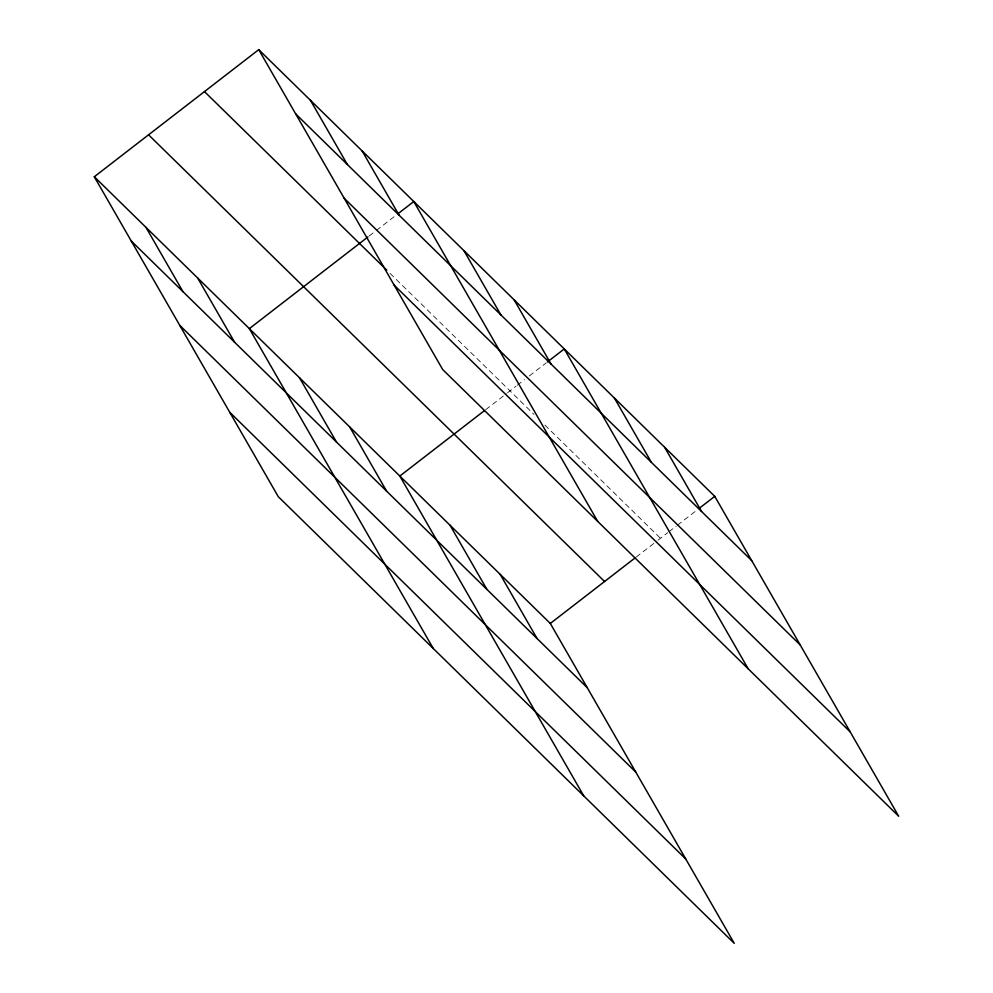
<?xml version="1.0" encoding="UTF-8"?>
<svg xmlns="http://www.w3.org/2000/svg" width="993" height="993" viewBox="0 0 993 993"><rect width="100%" height="100%" fill="white"/><g stroke="black" fill="none" stroke-linecap="round" stroke-linejoin="round"><path stroke-width="0.74" stroke-dasharray="4.96 3.72" d="M369.16 236.011L375.193 231.357M376.397 230.426L395.698 215.506M485.689 409.675L506.356 393.7M507.572 392.756L516.025 386.227M517.241 385.284L524.465 379.698M529.294 375.975L546.175 362.917M636.178 557.085L656.832 541.111M658.049 540.167L667.718 532.695M668.922 531.764L676.159 526.178M677.363 525.247L696.664 510.328M390.05 273.385L533.986 414.379M544.896 425.066L660.482 538.293"/><path stroke-width="1.49" d="M94.298 176.754L550.308 623.455L734.261 943.35L278.251 496.649L94.298 176.754L258.739 49.65L714.749 496.351L898.702 816.246L442.692 369.545L258.739 49.65M367.956 236.942L249.342 328.633L433.296 648.528M398.106 213.644L413.783 201.529L597.736 521.424M484.472 410.606L399.831 476.044L583.772 795.939M547.379 361.986L564.26 348.94L748.213 668.835M550.308 623.455L634.961 558.016M699.072 508.466L714.749 496.351M295.691 113.897L751.689 560.598M344.199 198.265L800.209 644.966M204.471 91.592L386.786 270.17M394.184 285.19L850.182 731.878M148.565 134.812L604.576 581.513M131.25 241.001L587.26 687.702M179.758 325.369L635.768 772.07M229.743 412.281L685.741 858.982M664.59 447.21L701.53 511.457M614.431 398.081L651.371 462.328M514.101 299.799L551.053 364.046M463.942 250.67L500.894 314.918M362.097 150.899L399.049 215.146M310.424 100.281L347.364 164.528M500.149 574.314L537.089 638.561M449.99 525.173L486.93 589.432M349.673 426.903L386.612 491.15M299.501 377.762L336.453 442.022M197.669 278.003L234.609 342.25M145.983 227.385L182.935 291.632"/></g></svg>
